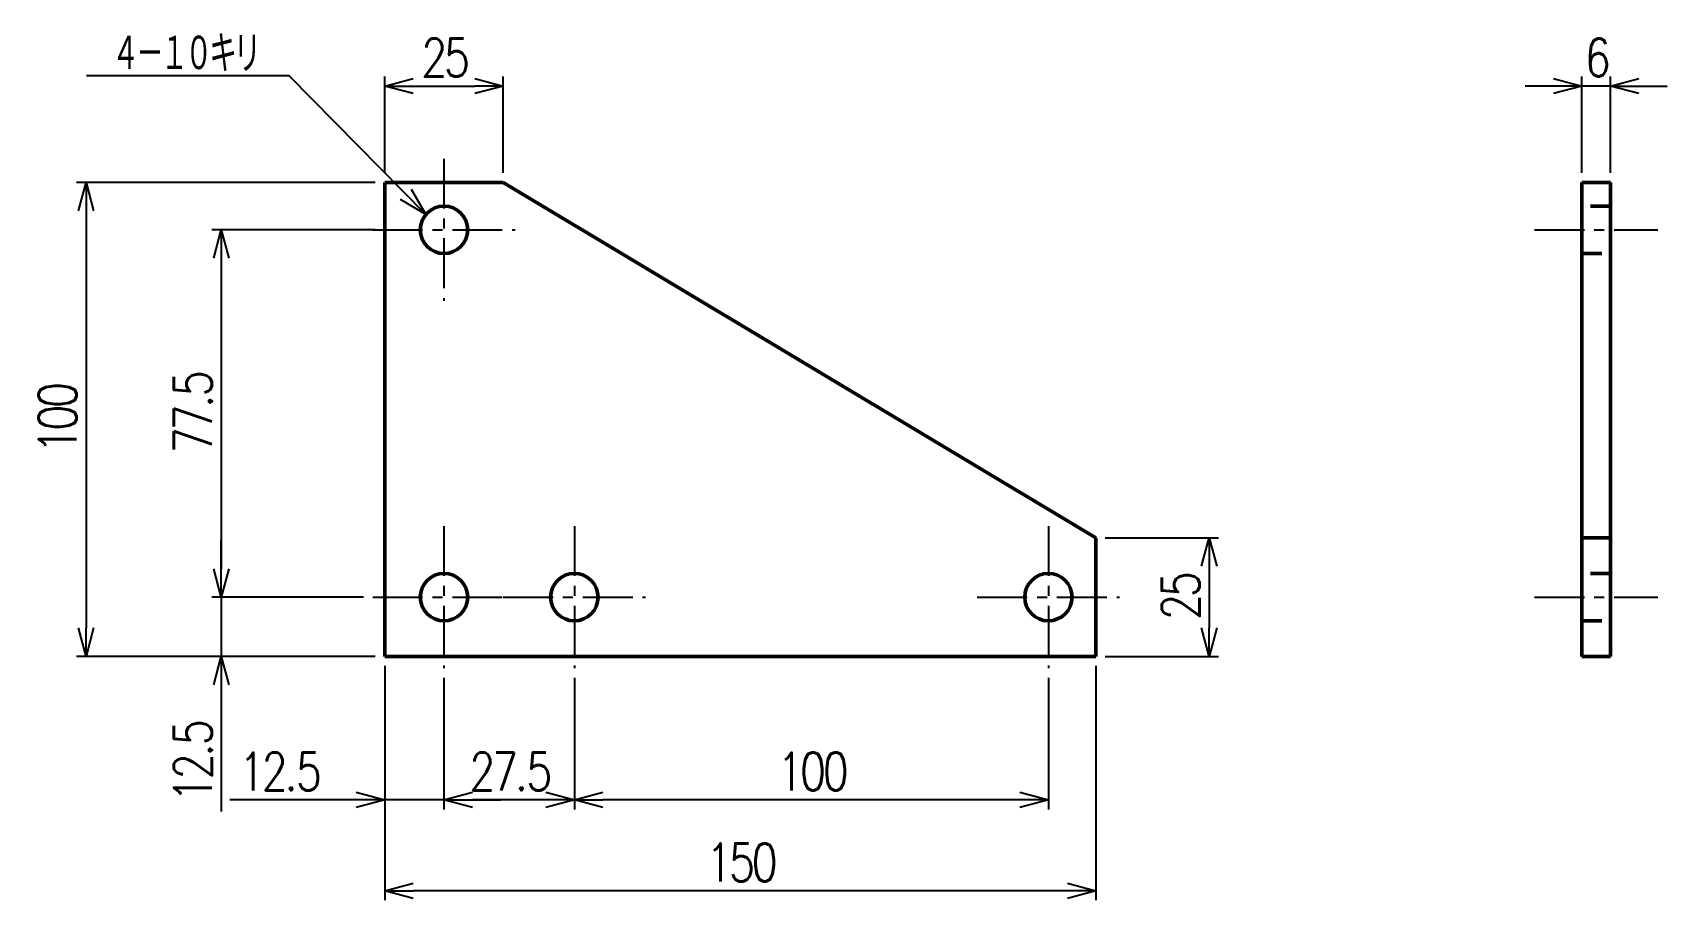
# Model space of a CAD drawing. Header units: millimetres. Extents: x -74 to 271, y -51 to 132.
import ezdxf

# ---------------------------------------------------------------- set-up
doc = ezdxf.new("R2010")
doc.units = ezdxf.units.MM
doc.header["$LTSCALE"] = 0.330709
doc.linetypes.add('CENTER', pattern=[50.8, 31.75, -6.35, 6.35, -6.35])
doc.linetypes.add('DASHED', pattern=[19.05, 12.7, -6.35])
doc.layers.add('NoLayerName_001', color=7, linetype='Continuous')
doc.layers.add('NoLayerName_002', color=7, linetype='Continuous')
doc.styles.get("Standard").update_dxf_attribs({"font": 'txt', "bigfont": 'extfont2'})
doc.dimstyles.get("Standard").update_dxf_attribs({"dimtxt": 2.5, "dimasz": 2.5, "dimexe": 1.25, "dimexo": 0.625, "dimtad": 1, "dimdec": 3, "dimzin": 0, "dimdsep": 46, "dimtxsty": 'Standard', "dimcen": 2.5, "dimadec": 0, "dimazin": 0, "dimtfac": 0.75, "dimtdec": 3, "dimtmove": 0, "dimatfit": 3, "dimfxl": 1, "dimarcsym": 0})

# ---------------------------------------------------------------- blocks, each defined once
blk = doc.blocks.new('_OPEN30')
at = {"color": 0, "linetype": 'ByBlock', "lineweight": -2}
for p, q in [((-1, 0.267949), (0, 0)), ((0, 0), (-1, -0.267949)), ((0, 0), (-1, 0))]:
    blk.add_line(p, q, dxfattribs=at)
blk = doc.blocks.new('*D15')
at = {"layer": 'Defpoints', "color": 0}
for p in [(0, 90), (-34.47, 12.5), (-2.5, 12.5)]:
    blk.add_point(p, dxfattribs=at)
at = {"layer": 'NoLayerName_002', "color": 0, "linetype": 'Continuous', "lineweight": 25}
for p, q in [((-2, 90), (-36.47, 90)), ((-34.47, 84), (-34.47, 18.5)), ((-4.5, 12.5), (-36.47, 12.5))]:
    blk.add_line(p, q, dxfattribs=at)
at = {"layer": 'NoLayerName_002', "color": 0, "lineweight": 25, "xscale": 6, "yscale": 6, "zscale": 6}
for p, rotation in [((-34.47, 90), 90.00000000000001), ((-34.47, 12.5), 270)]:
    blk.add_blockref('_OPEN30', p, dxfattribs=dict(at, rotation=rotation))
at = {"layer": 'NoLayerName_002', "color": 2, "lineweight": 50, "insert": (-40.47, 51.25), "char_height": 8, "attachment_point": 5, "rotation": 90}
blk.add_mtext('\\W0.8000;\\T0.8750;77.5', dxfattribs=at)
blk = doc.blocks.new('*D16')
at = {"layer": 'Defpoints', "color": 0}
for p in [(0, 100), (0, 0), (-63.01, 0)]:
    blk.add_point(p, dxfattribs=at)
at = {"layer": 'NoLayerName_002', "color": 0, "linetype": 'Continuous', "lineweight": 25}
for p, q in [((-2, 100), (-65.01, 100)), ((-63.01, 94), (-63.01, 6)), ((-2, 0), (-65.01, 0))]:
    blk.add_line(p, q, dxfattribs=at)
at = {"layer": 'NoLayerName_002', "color": 0, "lineweight": 25, "xscale": 6, "yscale": 6, "zscale": 6}
for p, rotation in [((-63.01, 100), 90.00000000000001), ((-63.01, 0), 270)]:
    blk.add_blockref('_OPEN30', p, dxfattribs=dict(at, rotation=rotation))
at = {"layer": 'NoLayerName_002', "color": 2, "lineweight": 50, "insert": (-69.01, 50), "char_height": 8, "attachment_point": 5, "rotation": 90}
blk.add_mtext('\\W0.8000;\\T0.8750;100', dxfattribs=at)
blk = doc.blocks.new('*D17')
at = {"layer": 'Defpoints', "color": 0}
for p in [(12.5, -2.5), (40, -2.5), (12.5, -30.28)]:
    blk.add_point(p, dxfattribs=at)
at = {"layer": 'NoLayerName_002', "color": 0, "linetype": 'Continuous', "lineweight": 25}
for p, q in [((12.5, -4.5), (12.5, -32.28)), ((40, -4.5), (40, -32.28)), ((34, -30.28), (18.5, -30.28))]:
    blk.add_line(p, q, dxfattribs=at)
at = {"layer": 'NoLayerName_002', "color": 0, "lineweight": 25, "xscale": 6, "yscale": 6, "zscale": 6}
for p, rotation in [((12.5, -30.28), 180), ((40, -30.28), 360)]:
    blk.add_blockref('_OPEN30', p, dxfattribs=dict(at, rotation=rotation))
at = {"layer": 'NoLayerName_002', "color": 2, "lineweight": 50, "insert": (26.25, -24.28), "char_height": 8, "attachment_point": 5}
blk.add_mtext('\\W0.8000;\\T0.8750;27.5', dxfattribs=at)
blk = doc.blocks.new('*D18')
at = {"layer": 'Defpoints', "color": 0}
for p in [(40, -2.5), (140, -2.5), (40, -30.28)]:
    blk.add_point(p, dxfattribs=at)
at = {"layer": 'NoLayerName_002', "color": 0, "linetype": 'Continuous', "lineweight": 25}
for p, q in [((40, -4.5), (40, -32.28)), ((140, -4.5), (140, -32.28)), ((134, -30.28), (46, -30.28))]:
    blk.add_line(p, q, dxfattribs=at)
at = {"layer": 'NoLayerName_002', "color": 0, "lineweight": 25, "xscale": 6, "yscale": 6, "zscale": 6}
for p, rotation in [((40, -30.28), 180), ((140, -30.28), 360)]:
    blk.add_blockref('_OPEN30', p, dxfattribs=dict(at, rotation=rotation))
at = {"layer": 'NoLayerName_002', "color": 2, "lineweight": 50, "insert": (90, -24.28), "char_height": 8, "attachment_point": 5}
blk.add_mtext('\\W0.8000;\\T0.8750;100', dxfattribs=at)
blk = doc.blocks.new('*D19')
at = {"layer": 'Defpoints', "color": 0}
for p in [(0, 0), (150, 0), (0, -49.46)]:
    blk.add_point(p, dxfattribs=at)
at = {"layer": 'NoLayerName_002', "color": 0, "linetype": 'Continuous', "lineweight": 25}
for p, q in [((0, -2), (0, -51.46)), ((150, -2), (150, -51.46)), ((144, -49.46), (6, -49.46))]:
    blk.add_line(p, q, dxfattribs=at)
at = {"layer": 'NoLayerName_002', "color": 0, "lineweight": 25, "xscale": 6, "yscale": 6, "zscale": 6}
for p, rotation in [((0, -49.46), 180), ((150, -49.46), 360)]:
    blk.add_blockref('_OPEN30', p, dxfattribs=dict(at, rotation=rotation))
at = {"layer": 'NoLayerName_002', "color": 2, "lineweight": 50, "insert": (75, -43.46), "char_height": 8, "attachment_point": 5}
blk.add_mtext('\\W0.8000;\\T0.8750;150', dxfattribs=at)
blk = doc.blocks.new('*D20')
at = {"layer": 'Defpoints', "color": 0}
for p in [(25, 120.33), (0, 100), (25, 100)]:
    blk.add_point(p, dxfattribs=at)
at = {"layer": 'NoLayerName_002', "color": 0, "linetype": 'Continuous', "lineweight": 25}
for p, q in [((0, 102), (0, 122.33)), ((25, 102), (25, 122.33)), ((6, 120.33), (19, 120.33))]:
    blk.add_line(p, q, dxfattribs=at)
at = {"layer": 'NoLayerName_002', "color": 0, "lineweight": 25, "xscale": 6, "yscale": 6, "zscale": 6, "rotation": 180}
blk.add_blockref('_OPEN30', (0, 120.33), dxfattribs=at)
at = {"layer": 'NoLayerName_002', "color": 0, "lineweight": 25, "xscale": 6, "yscale": 6, "zscale": 6}
blk.add_blockref('_OPEN30', (25, 120.33), dxfattribs=at)
at = {"layer": 'NoLayerName_002', "color": 2, "lineweight": 50, "insert": (12.5, 126.33), "char_height": 8, "attachment_point": 5}
blk.add_mtext('\\W0.8000;\\T0.8750;25', dxfattribs=at)
blk = doc.blocks.new('*D21')
at = {"layer": 'Defpoints', "color": 0}
for p in [(150, 25), (150, 0), (173.89, 0)]:
    blk.add_point(p, dxfattribs=at)
at = {"layer": 'NoLayerName_002', "color": 0, "linetype": 'Continuous', "lineweight": 25}
for p, q in [((152, 25), (175.89, 25)), ((173.89, 19), (173.89, 6)), ((152, 0), (175.89, 0))]:
    blk.add_line(p, q, dxfattribs=at)
at = {"layer": 'NoLayerName_002', "color": 0, "lineweight": 25, "xscale": 6, "yscale": 6, "zscale": 6}
for p, rotation in [((173.89, 25), 90), ((173.89, 0), 270)]:
    blk.add_blockref('_OPEN30', p, dxfattribs=dict(at, rotation=rotation))
at = {"layer": 'NoLayerName_002', "color": 2, "lineweight": 50, "insert": (167.89, 12.5), "char_height": 8, "attachment_point": 5, "rotation": 90}
blk.add_mtext('\\W0.8000;\\T0.8750;25', dxfattribs=at)
blk = doc.blocks.new('*D22')
at = {"layer": 'Defpoints', "color": 0}
for p in [(0, 0), (12.5, -2.5), (0, -30.28)]:
    blk.add_point(p, dxfattribs=at)
at = {"layer": 'NoLayerName_002', "color": 0, "linetype": 'Continuous', "lineweight": 25}
for p, q in [((0, -2), (0, -32.28)), ((12.5, -4.5), (12.5, -32.28)), ((0, -30.28), (-32.69, -30.28)), ((-6, -30.28), (-12, -30.28)), ((12.5, -30.28), (0, -30.28)), ((18.5, -30.28), (24.5, -30.28))]:
    blk.add_line(p, q, dxfattribs=at)
at = {"layer": 'NoLayerName_002', "color": 0, "lineweight": 25, "xscale": 6, "yscale": 6, "zscale": 6}
blk.add_blockref('_OPEN30', (0, -30.28), dxfattribs=at)
at = {"layer": 'NoLayerName_002', "color": 0, "lineweight": 25, "xscale": 6, "yscale": 6, "zscale": 6, "rotation": 180}
blk.add_blockref('_OPEN30', (12.5, -30.28), dxfattribs=at)
at = {"layer": 'NoLayerName_002', "color": 2, "lineweight": 50, "insert": (-22.34, -24.28), "char_height": 8, "attachment_point": 5}
blk.add_mtext('\\W0.8000;\\T0.8750;12.5', dxfattribs=at)
blk = doc.blocks.new('*D23')
at = {"layer": 'Defpoints', "color": 0}
for p in [(-2.5, 12.5), (0, 0), (-34.47, 0)]:
    blk.add_point(p, dxfattribs=at)
at = {"layer": 'NoLayerName_002', "color": 0, "linetype": 'Continuous', "lineweight": 25}
for p, q in [((-34.47, 18.5), (-34.47, 24.5)), ((-4.5, 12.5), (-36.47, 12.5)), ((-34.47, 12.5), (-34.47, 0)), ((-2, 0), (-36.47, 0)), ((-34.47, 0), (-34.47, -32.69)), ((-34.47, -6), (-34.47, -12))]:
    blk.add_line(p, q, dxfattribs=at)
at = {"layer": 'NoLayerName_002', "color": 0, "lineweight": 25, "xscale": 6, "yscale": 6, "zscale": 6}
for p, rotation in [((-34.47, 12.5), 270), ((-34.47, 0), 90)]:
    blk.add_blockref('_OPEN30', p, dxfattribs=dict(at, rotation=rotation))
at = {"layer": 'NoLayerName_002', "color": 2, "lineweight": 50, "insert": (-40.47, -22.34), "char_height": 8, "attachment_point": 5, "rotation": 90}
blk.add_mtext('\\W0.8000;\\T0.8750;12.5', dxfattribs=at)
blk = doc.blocks.new('JZB_0004')
at = {"layer": 'NoLayerName_001', "color": 7, "linetype": 'Continuous', "lineweight": 50}
for p, q in [((0, 100), (0, 0)), ((25, 100), (0, 100)), ((150, 25), (25, 100)), ((150, 0), (150, 25)), ((150, 0), (0, 0))]:
    blk.add_line(p, q, dxfattribs=at)
blk = doc.blocks.new('JZB_0005')
at = {"layer": 'NoLayerName_001', "color": 4, "linetype": 'CENTER', "lineweight": 25}
for p, q in [((15, 30), (15, 0)), ((0, 15), (30, 15))]:
    blk.add_line(p, q, dxfattribs=at)
at = {"layer": 'NoLayerName_001', "color": 7, "linetype": 'Continuous', "lineweight": 50}
blk.add_circle((15, 15), 5, dxfattribs=at)
blk = doc.blocks.new('JZB_0006')
at = {"layer": 'NoLayerName_001', "color": 4, "linetype": 'CENTER', "lineweight": 25}
for p, q in [((15, 30), (15, 0)), ((0, 15), (30, 15))]:
    blk.add_line(p, q, dxfattribs=at)
at = {"layer": 'NoLayerName_001', "color": 7, "linetype": 'Continuous', "lineweight": 50}
blk.add_circle((15, 15), 5, dxfattribs=at)
blk = doc.blocks.new('JZB_0007')
at = {"layer": 'NoLayerName_001', "color": 4, "linetype": 'CENTER', "lineweight": 25}
for p, q in [((15, 30), (15, 0)), ((0, 15), (30, 15))]:
    blk.add_line(p, q, dxfattribs=at)
at = {"layer": 'NoLayerName_001', "color": 7, "linetype": 'Continuous', "lineweight": 50}
blk.add_circle((15, 15), 5, dxfattribs=at)
blk = doc.blocks.new('JZB_0008')
at = {"layer": 'NoLayerName_001', "color": 4, "linetype": 'CENTER', "lineweight": 25}
for p, q in [((15, 30), (15, 0)), ((0, 15), (30, 15))]:
    blk.add_line(p, q, dxfattribs=at)
at = {"layer": 'NoLayerName_001', "color": 7, "linetype": 'Continuous', "lineweight": 50}
blk.add_circle((15, 15), 5, dxfattribs=at)
blk = doc.blocks.new('*D24')
at = {"layer": 'Defpoints', "color": 0}
for p in [(252.54, 120.33), (252.54, 100), (258.54, 100)]:
    blk.add_point(p, dxfattribs=at)
at = {"layer": 'NoLayerName_002', "color": 0, "linetype": 'Continuous', "lineweight": 25}
for p, q in [((252.54, 102), (252.54, 122.33)), ((258.54, 102), (258.54, 122.33)), ((246.54, 120.33), (240.54, 120.33)), ((258.54, 120.33), (252.54, 120.33)), ((264.54, 120.33), (270.54, 120.33))]:
    blk.add_line(p, q, dxfattribs=at)
at = {"layer": 'NoLayerName_002', "color": 0, "lineweight": 25, "xscale": 6, "yscale": 6, "zscale": 6}
blk.add_blockref('_OPEN30', (252.54, 120.33), dxfattribs=at)
at = {"layer": 'NoLayerName_002', "color": 0, "lineweight": 25, "xscale": 6, "yscale": 6, "zscale": 6, "rotation": 180}
blk.add_blockref('_OPEN30', (258.54, 120.33), dxfattribs=at)
at = {"layer": 'NoLayerName_002', "color": 2, "lineweight": 50, "insert": (255.54, 126.33), "char_height": 8, "attachment_point": 5}
blk.add_mtext('\\W0.8000;\\T0.8750;6', dxfattribs=at)
blk = doc.blocks.new('JZB_0009')
at = {"layer": 'NoLayerName_001', "color": 7, "linetype": 'Continuous', "lineweight": 50}
for p, q in [((6, 100), (0, 100)), ((0, 100), (0, 0)), ((6, 100), (6, 0)), ((6, 25), (0, 25)), ((6, 0), (0, 0))]:
    blk.add_line(p, q, dxfattribs=at)
blk = doc.blocks.new('JZB_0010')
at = {"layer": 'NoLayerName_001', "color": 3, "linetype": 'DASHED', "lineweight": 50}
for p, q in [((16, 10), (10, 10)), ((10, 0), (16, 0))]:
    blk.add_line(p, q, dxfattribs=at)
at = {"layer": 'NoLayerName_001', "color": 4, "linetype": 'CENTER', "lineweight": 25}
blk.add_line((0, 5), (26, 5), dxfattribs=at)
blk = doc.blocks.new('JZB_0011')
at = {"layer": 'NoLayerName_001', "color": 3, "linetype": 'DASHED', "lineweight": 50}
for p, q in [((16, 10), (10, 10)), ((10, 0), (16, 0))]:
    blk.add_line(p, q, dxfattribs=at)
at = {"layer": 'NoLayerName_001', "color": 4, "linetype": 'CENTER', "lineweight": 25}
blk.add_line((0, 5), (26, 5), dxfattribs=at)

msp = doc.modelspace()

# ---------------------------------------------------------------- block references
at = {"layer": 'NoLayerName_001'}
for name, p in [('JZB_0007', (-2.5, 75)), ('JZB_0004', (0, 0)), ('JZB_0009', (252.5437, 0)), ('JZB_0011', (242.5437, 85)), ('JZB_0006', (-2.5, -2.5)), ('JZB_0008', (25, -2.5)), ('JZB_0005', (125, -2.5)), ('JZB_0010', (242.5437, 7.5))]:
    msp.add_blockref(name, p, dxfattribs=at)

# ---------------------------------------------------------------- texts
at = {"layer": 'NoLayerName_002', "color": 2, "linetype": 'Continuous', "lineweight": 50, "insert": (-26.7648, 123.1375), "char_height": 8, "attachment_point": 9, "line_spacing_factor": 0.75}
msp.add_mtext('\\A1;\\W0.6667;\\T0.8750;４－１０キリ', dxfattribs=at)

# ---------------------------------------------------------------- dimensions: what is measured, and where the dimension line sits
at = {"layer": 'NoLayerName_002', "color": 3, "linetype": 'Continuous', "lineweight": 50}
dim = msp.add_linear_dim(base=(25, 120.3314), p1=(0, 100), p2=(25, 100), text='\\W0.8000;\\T0.8750;<>', dimstyle='Standard', override={"dimtxt": 8, "dimasz": 6, "dimexe": 2, "dimexo": 2, "dimgap": 2, "dimzin": 8, "dimblk": 'OPEN30', "dimclrd": 0, "dimclre": 0, "dimclrt": 2, "dimtp": 0, "dimtm": 0, "dimlwd": 25, "dimlwe": 25}, dxfattribs=at)
dim.commit()
dim.dimension.update_dxf_attribs({"geometry": '*D20', "text_midpoint": (12.5, 120.3314), "dimtype": 160})
for base, p1, p2, angle, picture, middle in [((252.5437, 120.3314), (258.5437, 100), (252.5437, 100), 180, '*D24', (255.5437, 120.3314)), ((-63.0091, 0), (0, 100), (0, 0), 270, '*D16', (-63.0091, 50)), ((-34.4686, 12.5), (0, 90), (-2.5, 12.5), 270, '*D15', (-34.4686, 51.25)), ((-34.4686, 0), (-2.5, 12.5), (0, 0), 270, '*D23', (-34.4686, -22.3429)), ((173.8947, 0), (150, 25), (150, 0), 270, '*D21', (173.8947, 12.5)), ((0, -30.2818), (12.5, -2.5), (0, 0), 180, '*D22', (-22.3429, -30.2818)), ((0, -49.4589), (150, 0), (0, 0), 180, '*D19', (75, -49.4589)), ((12.5, -30.2818), (40, -2.5), (12.5, -2.5), 180, '*D17', (26.25, -30.2818)), ((40, -30.2818), (140, -2.5), (40, -2.5), 180, '*D18', (90, -30.2818))]:
    dim = msp.add_linear_dim(base=base, p1=p1, p2=p2, angle=angle, text='\\W0.8000;\\T0.8750;<>', dimstyle='Standard', override={"dimtxt": 8, "dimasz": 6, "dimexe": 2, "dimexo": 2, "dimgap": 2, "dimzin": 8, "dimblk": 'OPEN30', "dimclrd": 0, "dimclre": 0, "dimclrt": 2, "dimtp": 0, "dimtm": 0, "dimlwd": 25, "dimlwe": 25}, dxfattribs=at)
    dim.commit()
    dim.dimension.update_dxf_attribs({"geometry": picture, "text_midpoint": middle, "dimtype": 160})

# ---------------------------------------------------------------- leaders
at = {"layer": 'NoLayerName_002', "color": 3, "linetype": 'Continuous', "lineweight": 25, "annotation_type": 0, "has_hookline": 1, "hookline_direction": 1, "text_width": 36.1286}
msp.add_leader([(8.6631, 93.206), (-20.1398, 122.5125), (-26.1398, 122.5125)], dimstyle='Standard', override={"dimtxt": 8, "dimasz": 6, "dimldrblk": 'OPEN30'}, dxfattribs=at)

doc.saveas('drawing.dxf')
